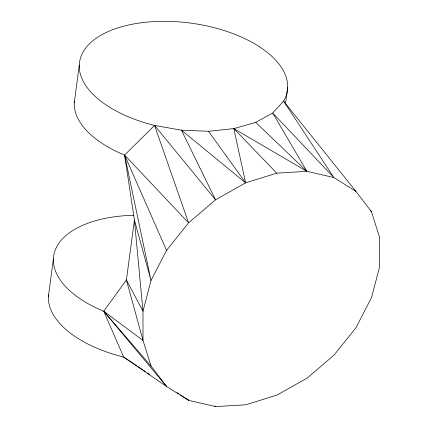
<?xml version="1.0" encoding="UTF-8"?>
<svg xmlns="http://www.w3.org/2000/svg" width="428" height="428" viewBox="0 0 428 428"><rect width="100%" height="100%" fill="white"/><g stroke="black" fill="none" stroke-linecap="round" stroke-linejoin="round"><path stroke-width="0.64" d="M48.375 296.7L53.409 258.977M74.247 102.8L79.282 65.077M285.556 103.469L287.675 87.59M74.322 101.532A104.897 53.714 7.6 0 0 124.602 155.064L151.014 280.511L134.419 220.035L126.415 279.987L142.984 311.247L134.419 220.035L124.602 155.064L154.561 125.441L181.461 130.187L215.525 199.812L188.566 222.828L166.562 250.353L151.014 280.511L142.984 311.247L143.016 340.458L151.105 366.165L166.711 386.612L188.759 400.405L215.755 406.6L245.849 404.781L277.002 395.071L307.085 378.127L334.043 355.106L356.048 327.58L371.595 297.423L379.625 266.692L379.593 237.476L371.499 211.769L355.898 191.327L283.604 101.142A104.897 53.714 7.6 0 0 212.395 27.226A104.897 53.714 7.6 0 0 83.353 51.52A104.897 53.714 7.6 0 0 154.561 125.441L215.525 199.812L245.608 182.868L276.755 173.158L306.855 171.339L333.845 177.534L355.898 191.327L354.411 189.989M255.735 122.371L272.711 113.008L283.604 101.142L333.845 177.534L272.711 113.008L306.855 171.339L233.832 128.598L208.5 131.268L181.461 130.187L245.608 182.868L233.832 128.598L255.735 122.371L306.855 171.339M137.014 365.956L123.655 357.064A104.897 53.714 7.6 0 1 48.508 294.801M138.126 366.694L142.578 369.658M143.69 370.397L145.359 371.509M147.585 372.991L149.811 374.473M177.074 392.626L178.744 393.733M180.413 394.846L188.759 400.405L187.362 398.992M214.658 405.846L215.755 406.6M370.065 210.378L371.499 211.769M233.832 128.598L276.755 173.158M151.105 366.165L103.763 311.247A104.897 53.714 7.6 0 1 54.661 251.718A104.897 53.714 7.6 0 1 133.868 215.268M208.5 131.268L245.608 182.868M166.562 250.353L124.602 155.064L188.566 222.828L154.561 125.441M126.415 279.987L103.763 311.247L123.655 357.064L166.711 386.612L103.763 311.247L143.016 340.458L126.415 279.987"/></g></svg>
